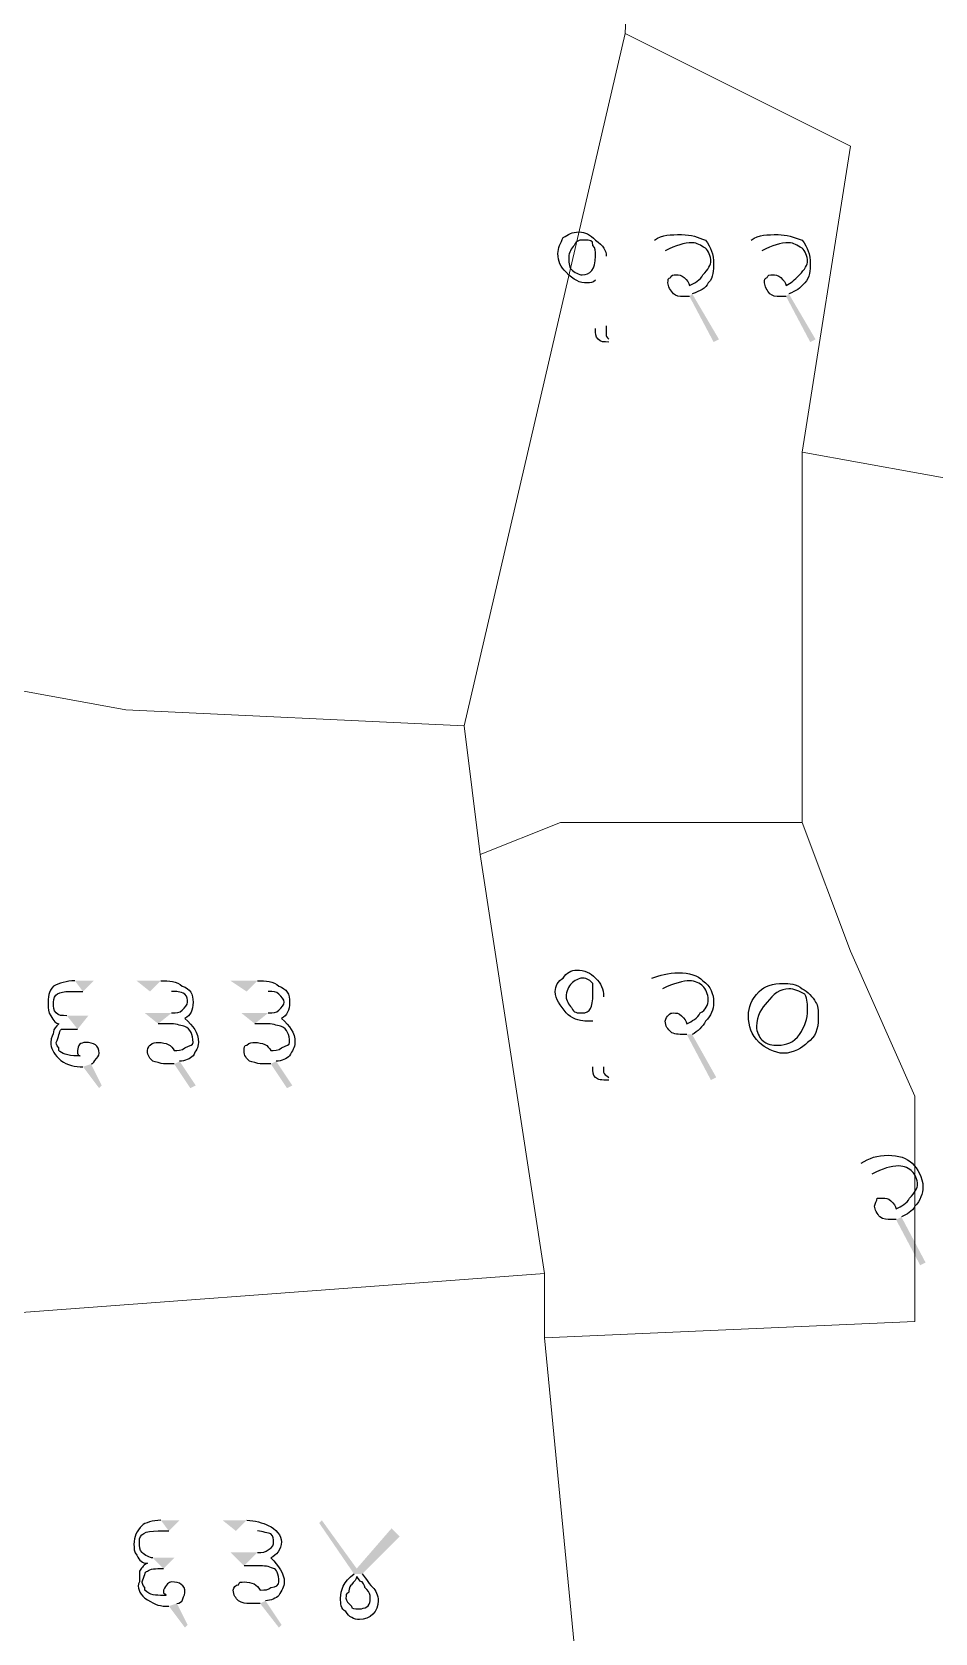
# Model space of a CAD drawing. Header units: metres. Extents: x 345912 to 349030, y 3061206 to 3061792.
# Drawn here: x 346047.83 to 346064.92, y 3061277.5 to 3061307.8 of the extents above; entities that cross this region are included whole.
import ezdxf

# ---------------------------------------------------------------- set-up
doc = ezdxf.new("R2010")
doc.units = ezdxf.units.M
doc.header["$MEASUREMENT"] = 0
doc.layers.add('PDF5_Geometry', color=7, linetype='Continuous')
doc.layers.add('PDF5_Solid Fills', color=7, linetype='Continuous')

msp = doc.modelspace()

# ---------------------------------------------------------------- hatches: boundary and pattern name
at = {"layer": 'PDF5_Solid Fills', "transparency": 33554559}
h = msp.add_hatch(color=256, dxfattribs=at)
h.paths.add_polyline_path([(346058.69734, 3061303.55724), (346058.69734, 3061302.23644)], flags=0)
h.paths.add_polyline_path([(346058.74814, 3061301.98244), (346058.74814, 3061301.93164)], flags=0)
h.paths.add_polyline_path([(346059.81494, 3061303.65884), (346059.61174, 3061303.86204)], flags=0)
h.paths.add_polyline_path([(346060.32294, 3061302.84604), (346060.83094, 3061301.98244), (346060.72934, 3061301.93164), (346060.27214, 3061302.79524)], flags=0)
h.paths.add_polyline_path([(346061.64374, 3061303.65884), (346061.44054, 3061303.86204)], flags=0)
h.paths.add_polyline_path([(346062.15174, 3061302.84604), (346062.65974, 3061301.98244), (346062.55814, 3061301.93164), (346062.10094, 3061302.79524)], flags=0)
h = msp.add_hatch(color=256, dxfattribs=at)
h.paths.add_polyline_path([(346048.79134, 3061289.63803), (346048.99454, 3061289.84123), (346048.63894, 3061289.84123)], flags=0)
h.paths.add_polyline_path([(346048.79134, 3061288.21563), (346049.09614, 3061287.80923), (346049.14694, 3061287.86003), (346048.94374, 3061288.26643)], flags=0)
h.paths.add_polyline_path([(346048.68974, 3061288.92683), (346048.89294, 3061289.18083), (346048.48654, 3061289.18083)], flags=0)
h.paths.add_polyline_path([(346050.06134, 3061289.63803), (346049.80734, 3061289.84123), (346050.26454, 3061289.84123)], flags=0)
h.paths.add_polyline_path([(346050.62014, 3061288.31723), (346050.92494, 3061287.86003), (346050.82334, 3061287.80923), (346050.51854, 3061288.26643)], flags=0)
h.paths.add_polyline_path([(346050.21374, 3061289.02843), (346049.95974, 3061289.23163), (346050.46774, 3061289.23163)], flags=0)
h.paths.add_polyline_path([(346051.89014, 3061289.63803), (346051.58534, 3061289.84123), (346052.09334, 3061289.84123)], flags=0)
h.paths.add_polyline_path([(346052.44894, 3061288.31723), (346052.75374, 3061287.86003), (346052.65214, 3061287.80923), (346052.34734, 3061288.26643)], flags=0)
h.paths.add_polyline_path([(346052.04254, 3061289.02843), (346051.78854, 3061289.23163), (346052.29654, 3061289.23163)], flags=0)
h = msp.add_hatch(color=256, dxfattribs=at)
h.paths.add_polyline_path([(346058.64654, 3061289.53645), (346058.64654, 3061288.21565)], flags=0)
h.paths.add_polyline_path([(346058.74814, 3061288.01245), (346058.74814, 3061287.96165)], flags=0)
h.paths.add_polyline_path([(346059.76414, 3061289.68885), (346059.56094, 3061289.89205)], flags=0)
h.paths.add_polyline_path([(346060.32294, 3061288.82525), (346060.78014, 3061288.01245), (346060.67854, 3061287.96165), (346060.22134, 3061288.82525)], flags=0)
h = msp.add_hatch(color=256, dxfattribs=at)
h.paths.add_polyline_path([(346063.72653, 3061286.18365), (346063.52333, 3061286.38685)], flags=0)
h.paths.add_polyline_path([(346064.28533, 3061285.37085), (346064.74253, 3061284.50725), (346064.64093, 3061284.45645), (346064.18373, 3061285.32005)], flags=0)
h.paths.add_polyline_path([(346066.11413, 3061286.43765), (346066.31733, 3061286.23445)], flags=0)
h.paths.add_polyline_path([(346065.96173, 3061285.16765, 0.07569992), (346066.31733, 3061286.23445)], flags=0)
h.paths.add_polyline_path([(346066.67293, 3061284.60885, 0.05915123), (346065.96173, 3061285.16765)], flags=0)
h.paths.add_polyline_path([(346066.67293, 3061284.60885), (346066.46973, 3061284.45645)], flags=0)
h.paths.add_polyline_path([(346065.35213, 3061286.08205), (346065.35213, 3061286.59005), (346065.50453, 3061286.43765), (346065.50453, 3061285.92965)], flags=0)
h = msp.add_hatch(color=256, dxfattribs=at)
h.paths.add_polyline_path([(346050.41694, 3061279.42724), (346050.62014, 3061279.63044), (346050.26454, 3061279.63044)], flags=0)
h.paths.add_polyline_path([(346050.41694, 3061278.00484), (346050.72174, 3061277.59844), (346050.77254, 3061277.64924), (346050.56934, 3061278.05564)], flags=0)
h.paths.add_polyline_path([(346050.31534, 3061278.71604), (346050.51854, 3061278.91924), (346050.11214, 3061278.91924)], flags=0)
h.paths.add_polyline_path([(346051.68694, 3061279.42724), (346051.43294, 3061279.63044), (346051.89014, 3061279.63044)], flags=0)
h.paths.add_polyline_path([(346052.24574, 3061278.10644), (346052.55054, 3061277.64924), (346052.49974, 3061277.59844), (346052.14414, 3061278.05564)], flags=0)
h.paths.add_polyline_path([(346051.83934, 3061278.76684), (346051.58534, 3061279.02084), (346052.09334, 3061279.02084)], flags=0)
h.paths.add_polyline_path([(346053.92214, 3061278.61444), (346053.26174, 3061279.57964), (346053.31254, 3061279.63044), (346053.97294, 3061278.71604), (346054.63334, 3061279.47804), (346054.78574, 3061279.32564), (346054.07454, 3061278.61444)], flags=0)

# ---------------------------------------------------------------- linework, layer by layer
at = {"layer": 'PDF5_Geometry', "lineweight": 9}
for points in [[(346076.42653, 3061327.89044), (346074.90254, 3061324.53764), (346068.80653, 3061325.75683), (346067.28254, 3061323.31844), (346070.33053, 3061321.79444), (346072.76895, 3061320.88004), (346068.50175, 3061306.24963), (346066.67294, 3061298.93444), (346066.06333, 3061299.23925), (346065.75854, 3061299.23925), (346062.40574, 3061299.84884), (346063.32014, 3061305.64004), (346059.05293, 3061307.77365), (346059.66254, 3061321.79444), (346063.62493, 3061323.31844), (346066.97773, 3061328.80485)], [(346076.42653, 3061327.89044), (346074.90254, 3061324.53764), (346068.80653, 3061325.75683), (346067.28254, 3061323.31844), (346070.33053, 3061321.79444), (346072.76895, 3061320.88004), (346068.50175, 3061306.24963), (346066.67294, 3061298.93444), (346066.06333, 3061299.23925), (346065.75854, 3061299.23925), (346062.40574, 3061299.84884), (346063.32014, 3061305.64004), (346059.05293, 3061307.77365), (346059.66254, 3061321.79444), (346063.62493, 3061323.31844), (346066.97773, 3061328.80485)], [(346059.66254, 3061321.79444), (346059.05293, 3061307.77365), (346056.00494, 3061294.66724), (346049.60414, 3061294.97205), (346042.89854, 3061296.19123), (346043.81293, 3061297.71523), (346047.47054, 3061309.60243), (346048.38494, 3061310.21205), (346045.03214, 3061323.01365), (346053.87134, 3061321.79444)], [(346059.66254, 3061321.79444), (346059.05293, 3061307.77365), (346056.00494, 3061294.66724), (346049.60414, 3061294.97205), (346042.89854, 3061296.19123), (346043.81293, 3061297.71523), (346047.47054, 3061309.60243), (346048.38494, 3061310.21205), (346045.03214, 3061323.01365), (346053.87134, 3061321.79444)], [(346062.40574, 3061299.84884), (346062.40574, 3061292.83844), (346057.83373, 3061292.83844), (346056.30974, 3061292.22884), (346056.00494, 3061294.66724), (346059.05293, 3061307.77365), (346063.32014, 3061305.64004)], [(346062.40574, 3061299.84884), (346062.40574, 3061292.83844), (346057.83373, 3061292.83844), (346056.30974, 3061292.22884), (346056.00494, 3061294.66724), (346059.05293, 3061307.77365), (346063.32014, 3061305.64004)], [(346066.06333, 3061299.23925), (346066.36814, 3061296.19123), (346068.50175, 3061276.98884), (346065.45373, 3061275.46485), (346065.14895, 3061275.46485), (346060.88174, 3061273.63604), (346058.74814, 3061272.41683), (346058.44334, 3061273.63604), (346057.52894, 3061283.08485), (346064.53933, 3061283.38963), (346064.53933, 3061287.65683), (346063.32014, 3061290.40004), (346062.40574, 3061292.83844), (346062.40574, 3061299.84884), (346065.75854, 3061299.23925)], [(346066.06333, 3061299.23925), (346066.36814, 3061296.19123), (346068.50175, 3061276.98884), (346065.45373, 3061275.46485), (346065.14895, 3061275.46485), (346060.88174, 3061273.63604), (346058.74814, 3061272.41683), (346058.44334, 3061273.63604), (346057.52894, 3061283.08485), (346064.53933, 3061283.38963), (346064.53933, 3061287.65683), (346063.32014, 3061290.40004), (346062.40574, 3061292.83844), (346062.40574, 3061299.84884), (346065.75854, 3061299.23925)], [(346056.00494, 3061294.66724), (346056.30974, 3061292.22884), (346057.52894, 3061284.30403), (346045.33694, 3061283.38963), (346045.33694, 3061283.69444), (346045.03214, 3061285.21844), (346043.50814, 3061293.44803), (346042.89854, 3061296.19123), (346049.60414, 3061294.97205)], [(346056.00494, 3061294.66724), (346056.30974, 3061292.22884), (346057.52894, 3061284.30403), (346045.33694, 3061283.38963), (346045.33694, 3061283.69444), (346045.03214, 3061285.21844), (346043.50814, 3061293.44803), (346042.89854, 3061296.19123), (346049.60414, 3061294.97205)], [(346057.52894, 3061283.08485), (346057.52894, 3061284.30403), (346056.30974, 3061292.22884), (346057.83373, 3061292.83844), (346062.40574, 3061292.83844), (346063.32014, 3061290.40004), (346064.53933, 3061287.65683), (346064.53933, 3061283.38963)], [(346057.52894, 3061283.08485), (346057.52894, 3061284.30403), (346056.30974, 3061292.22884), (346057.83373, 3061292.83844), (346062.40574, 3061292.83844), (346063.32014, 3061290.40004), (346064.53933, 3061287.65683), (346064.53933, 3061283.38963)], [(346057.52894, 3061283.08485), (346058.44334, 3061273.63604), (346058.74814, 3061272.41683), (346046.86094, 3061271.50243), (346047.16574, 3061273.94085), (346045.33694, 3061283.38963), (346057.52894, 3061284.30403)], [(346057.52894, 3061283.08485), (346058.44334, 3061273.63604), (346058.74814, 3061272.41683), (346046.86094, 3061271.50243), (346047.16574, 3061273.94085), (346045.33694, 3061283.38963), (346057.52894, 3061284.30403)]]:
    msp.add_lwpolyline(points, close=True, dxfattribs=at)
at = {"layer": 'PDF5_Geometry', "lineweight": 25}
for points in [[(346057.78294, 3061303.60804), (346057.78294, 3061303.70964), (346057.83374, 3061303.81124), (346057.88454, 3061303.91284)], [(346057.88454, 3061303.91284), (346057.98614, 3061303.96364), (346058.03694, 3061304.01444), (346058.18934, 3061304.01444)], [(346058.08774, 3061303.76044), (346058.03694, 3061303.70964), (346057.98614, 3061303.60804), (346057.98614, 3061303.55724)], [(346058.29094, 3061303.86204), (346058.18934, 3061303.86204), (346058.13854, 3061303.86204), (346058.08774, 3061303.76044)], [(346058.18934, 3061304.01444), (346058.29094, 3061304.01444), (346058.39254, 3061303.96364), (346058.49414, 3061303.86204)], [(346058.44334, 3061303.76044), (346058.44334, 3061303.86204), (346058.39254, 3061303.86204), (346058.29094, 3061303.86204)], [(346058.49414, 3061303.55724), (346058.49414, 3061303.65884), (346058.49414, 3061303.70964), (346058.44334, 3061303.76044)], [(346058.49414, 3061303.86204), (346058.64654, 3061303.76044), (346058.69734, 3061303.65884), (346058.69734, 3061303.55724)], [(346059.61174, 3061303.86204), (346059.76414, 3061303.96364), (346059.91654, 3061303.96364), (346060.11974, 3061303.96364)], [(346060.32294, 3061303.81124), (346060.17054, 3061303.81124), (346060.01814, 3061303.76044), (346059.81494, 3061303.65884)], [(346060.11974, 3061303.96364), (346060.32294, 3061303.96364), (346060.42454, 3061303.91284), (346060.57694, 3061303.86204)], [(346060.57694, 3061303.70964), (346060.47534, 3061303.76044), (346060.42454, 3061303.81124), (346060.32294, 3061303.81124)], [(346060.57694, 3061303.86204), (346060.67854, 3061303.70964), (346060.72934, 3061303.60804), (346060.72934, 3061303.40484)], [(346061.44054, 3061303.86204), (346061.59294, 3061303.96364), (346061.74534, 3061303.96364), (346061.94854, 3061303.96364)], [(346062.15174, 3061303.81124), (346061.99934, 3061303.81124), (346061.84694, 3061303.76044), (346061.64374, 3061303.65884)], [(346061.94854, 3061303.96364), (346062.10094, 3061303.96364), (346062.25334, 3061303.91284), (346062.40574, 3061303.86204)], [(346062.40574, 3061303.70964), (346062.30414, 3061303.76044), (346062.25334, 3061303.81124), (346062.15174, 3061303.81124)], [(346062.40574, 3061303.86204), (346062.50734, 3061303.70964), (346062.55814, 3061303.60804), (346062.55814, 3061303.40484)], [(346057.93534, 3061303.25244), (346057.83374, 3061303.35404), (346057.78294, 3061303.45564), (346057.78294, 3061303.60804)], [(346057.98614, 3061303.55724), (346057.98614, 3061303.45564), (346057.98614, 3061303.35404), (346058.03694, 3061303.30324)], [(346058.24014, 3061303.20164), (346058.39254, 3061303.20164), (346058.49414, 3061303.30324), (346058.49414, 3061303.55724)], [(346060.52614, 3061303.20164), (346060.62774, 3061303.30324), (346060.67854, 3061303.40484), (346060.67854, 3061303.45564)], [(346060.67854, 3061303.45564), (346060.67854, 3061303.55724), (346060.62774, 3061303.65884), (346060.57694, 3061303.70964)], [(346062.35494, 3061303.20164), (346062.45654, 3061303.30324), (346062.50734, 3061303.40484), (346062.50734, 3061303.45564)], [(346062.50734, 3061303.45564), (346062.50734, 3061303.55724), (346062.45654, 3061303.65884), (346062.40574, 3061303.70964)], [(346058.34174, 3061303.04924), (346058.18934, 3061303.04924), (346058.08774, 3061303.10004), (346057.93534, 3061303.25244)], [(346058.03694, 3061303.30324), (346058.08774, 3061303.25244), (346058.18934, 3061303.20164), (346058.24014, 3061303.20164)], [(346059.86574, 3061303.04924), (346059.86574, 3061303.10004), (346059.86574, 3061303.15084), (346059.91654, 3061303.15084)], [(346059.91654, 3061303.15084), (346059.91654, 3061303.20164), (346059.96734, 3061303.20164), (346060.01814, 3061303.20164)], [(346060.01814, 3061303.20164), (346060.06894, 3061303.20164), (346060.11974, 3061303.20164), (346060.17054, 3061303.15084)], [(346060.17054, 3061303.15084), (346060.22134, 3061303.10004), (346060.27214, 3061303.04924), (346060.27214, 3061302.99844)], [(346060.27214, 3061302.99844), (346060.37374, 3061303.04924), (346060.47534, 3061303.10004), (346060.52614, 3061303.20164)], [(346060.72934, 3061303.40484), (346060.72934, 3061303.30324), (346060.72934, 3061303.15084), (346060.62774, 3061303.04924)], [(346061.69454, 3061303.04924), (346061.69454, 3061303.10004), (346061.69454, 3061303.15084), (346061.74534, 3061303.15084)], [(346061.74534, 3061303.15084), (346061.74534, 3061303.20164), (346061.79614, 3061303.20164), (346061.84694, 3061303.20164)], [(346061.84694, 3061303.20164), (346061.89774, 3061303.20164), (346061.94854, 3061303.20164), (346061.99934, 3061303.15084)], [(346061.99934, 3061303.15084), (346062.05014, 3061303.10004), (346062.10094, 3061303.04924), (346062.10094, 3061302.99844)], [(346062.10094, 3061302.99844), (346062.20254, 3061303.04924), (346062.25334, 3061303.10004), (346062.35494, 3061303.20164)], [(346062.55814, 3061303.40484), (346062.55814, 3061303.30324), (346062.55814, 3061303.15084), (346062.45654, 3061303.04924)], [(346058.49414, 3061303.10004), (346058.44334, 3061303.04924), (346058.39254, 3061303.04924), (346058.34174, 3061303.04924)], [(346059.96734, 3061302.84604), (346059.91654, 3061302.89684), (346059.86574, 3061302.99844), (346059.86574, 3061303.04924)], [(346060.17054, 3061302.79524), (346060.06894, 3061302.79524), (346060.01814, 3061302.79524), (346059.96734, 3061302.84604)], [(346060.62774, 3061303.04924), (346060.57694, 3061302.94764), (346060.47534, 3061302.89684), (346060.32294, 3061302.84604)], [(346061.79614, 3061302.84604), (346061.74534, 3061302.89684), (346061.69454, 3061302.99844), (346061.69454, 3061303.04924)], [(346061.99934, 3061302.79524), (346061.89774, 3061302.79524), (346061.84694, 3061302.79524), (346061.79614, 3061302.84604)], [(346062.45654, 3061303.04924), (346062.35494, 3061302.94764), (346062.30414, 3061302.89684), (346062.15174, 3061302.84604)], [(346060.27214, 3061302.79524), (346060.22134, 3061302.79524), (346060.22134, 3061302.79524), (346060.17054, 3061302.79524)], [(346062.10094, 3061302.79524), (346062.05014, 3061302.79524), (346061.99934, 3061302.79524), (346061.99934, 3061302.79524)], [(346058.69734, 3061302.23644), (346058.69734, 3061302.13484), (346058.69734, 3061302.08404), (346058.69734, 3061302.08404)], [(346058.54494, 3061301.98244), (346058.49414, 3061302.03324), (346058.49414, 3061302.08404), (346058.49414, 3061302.18564)], [(346058.74814, 3061301.93164), (346058.64654, 3061301.93164), (346058.59574, 3061301.93164), (346058.54494, 3061301.98244)], [(346058.69734, 3061302.08404), (346058.69734, 3061302.03324), (346058.69734, 3061302.03324), (346058.74814, 3061301.98244)], [(346048.63894, 3061289.84123), (346048.48654, 3061289.84123), (346048.33414, 3061289.79043), (346048.23254, 3061289.73963)], [(346050.26454, 3061289.84123), (346050.41694, 3061289.84123), (346050.56934, 3061289.84123), (346050.67094, 3061289.73963)], [(346052.09334, 3061289.84123), (346052.24574, 3061289.84123), (346052.39814, 3061289.84123), (346052.49974, 3061289.73963)], [(346057.73214, 3061289.63805), (346057.73214, 3061289.73965), (346057.78294, 3061289.84125), (346057.88454, 3061289.89205)], [(346057.88454, 3061289.89205), (346057.93534, 3061289.99365), (346058.03694, 3061290.04445), (346058.13854, 3061290.04445)], [(346058.03694, 3061289.79045), (346057.98614, 3061289.73965), (346057.93534, 3061289.63805), (346057.93534, 3061289.53645)], [(346058.24014, 3061289.89205), (346058.18934, 3061289.89205), (346058.08774, 3061289.84125), (346058.03694, 3061289.79045)], [(346058.13854, 3061290.04445), (346058.29094, 3061290.04445), (346058.39254, 3061289.99365), (346058.49414, 3061289.89205)], [(346058.44334, 3061289.79045), (346058.39254, 3061289.84125), (346058.34174, 3061289.89205), (346058.24014, 3061289.89205)], [(346058.44334, 3061289.58725), (346058.44334, 3061289.63805), (346058.44334, 3061289.73965), (346058.44334, 3061289.79045)], [(346058.49414, 3061289.89205), (346058.59574, 3061289.79045), (346058.64654, 3061289.68885), (346058.64654, 3061289.53645)], [(346059.56094, 3061289.89205), (346059.71334, 3061289.94285), (346059.86574, 3061289.99365), (346060.06894, 3061289.99365)], [(346060.27214, 3061289.84125), (346060.17054, 3061289.84125), (346059.96734, 3061289.79045), (346059.76414, 3061289.68885)], [(346060.06894, 3061289.99365), (346060.27214, 3061289.99365), (346060.42454, 3061289.94285), (346060.52614, 3061289.84125)], [(346060.52614, 3061289.73965), (346060.47534, 3061289.79045), (346060.37374, 3061289.84125), (346060.27214, 3061289.84125)], [(346060.52614, 3061289.84125), (346060.67854, 3061289.73965), (346060.72934, 3061289.58725), (346060.72934, 3061289.43485)], [(346061.59294, 3061289.63805), (346061.69454, 3061289.73965), (346061.84694, 3061289.79045), (346062.05014, 3061289.79045)], [(346062.05014, 3061289.79045), (346062.15174, 3061289.79045), (346062.30414, 3061289.79045), (346062.40574, 3061289.68885)], [(346048.23254, 3061289.73963), (346048.13094, 3061289.63803), (346048.13094, 3061289.53643), (346048.13094, 3061289.38403)], [(346048.23254, 3061289.43483), (346048.23254, 3061289.58723), (346048.33414, 3061289.63803), (346048.53734, 3061289.63803)], [(346048.53734, 3061289.63803), (346048.58814, 3061289.63803), (346048.63894, 3061289.63803), (346048.68974, 3061289.63803)], [(346048.68974, 3061289.63803), (346048.74054, 3061289.63803), (346048.74054, 3061289.63803), (346048.79134, 3061289.63803)], [(346050.72174, 3061289.58723), (346050.62014, 3061289.63803), (346050.56934, 3061289.63803), (346050.46774, 3061289.63803)], [(346050.67094, 3061289.73963), (346050.82334, 3061289.68883), (346050.87414, 3061289.58723), (346050.87414, 3061289.43483)], [(346050.77254, 3061289.43483), (346050.77254, 3061289.48563), (346050.77254, 3061289.53643), (346050.72174, 3061289.58723)], [(346052.49974, 3061289.58723), (346052.44894, 3061289.63803), (346052.39814, 3061289.63803), (346052.29654, 3061289.63803)], [(346052.49974, 3061289.73963), (346052.65214, 3061289.68883), (346052.70294, 3061289.58723), (346052.70294, 3061289.43483)], [(346052.60134, 3061289.43483), (346052.60134, 3061289.48563), (346052.55054, 3061289.53643), (346052.49974, 3061289.58723)], [(346057.93534, 3061289.23165), (346057.83374, 3061289.38405), (346057.73214, 3061289.48565), (346057.73214, 3061289.63805)], [(346057.93534, 3061289.53645), (346057.93534, 3061289.48565), (346057.98614, 3061289.38405), (346058.03694, 3061289.33325)], [(346058.24014, 3061289.23165), (346058.39254, 3061289.23165), (346058.44334, 3061289.33325), (346058.44334, 3061289.58725)], [(346060.47534, 3061289.23165), (346060.57694, 3061289.28245), (346060.62774, 3061289.38405), (346060.62774, 3061289.48565)], [(346060.62774, 3061289.48565), (346060.62774, 3061289.58725), (346060.57694, 3061289.68885), (346060.52614, 3061289.73965)], [(346061.38974, 3061289.18085), (346061.38974, 3061289.33325), (346061.44054, 3061289.48565), (346061.59294, 3061289.63805)], [(346062.15174, 3061289.68885), (346061.99934, 3061289.68885), (346061.84694, 3061289.58725), (346061.74534, 3061289.43485)], [(346062.45654, 3061289.58725), (346062.35494, 3061289.63805), (346062.25334, 3061289.68885), (346062.15174, 3061289.68885)], [(346062.40574, 3061289.68885), (346062.50734, 3061289.63805), (346062.60894, 3061289.53645), (346062.65974, 3061289.43485)], [(346062.50734, 3061289.28245), (346062.50734, 3061289.38405), (346062.50734, 3061289.48565), (346062.45654, 3061289.58725)], [(346048.13094, 3061289.38403), (346048.13094, 3061289.33323), (346048.13094, 3061289.23163), (346048.18174, 3061289.18083)], [(346048.28334, 3061289.23163), (346048.23254, 3061289.28243), (346048.23254, 3061289.33323), (346048.23254, 3061289.43483)], [(346048.48654, 3061289.18083), (346048.38494, 3061289.18083), (346048.33414, 3061289.18083), (346048.28334, 3061289.23163)], [(346050.46774, 3061289.23163), (346050.56934, 3061289.23163), (346050.62014, 3061289.23163), (346050.67094, 3061289.28243)], [(346050.67094, 3061289.28243), (346050.72174, 3061289.33323), (346050.77254, 3061289.38403), (346050.77254, 3061289.43483)], [(346050.87414, 3061289.43483), (346050.87414, 3061289.28243), (346050.82334, 3061289.18083), (346050.72174, 3061289.13003)], [(346052.29654, 3061289.23163), (346052.39814, 3061289.23163), (346052.44894, 3061289.23163), (346052.49974, 3061289.28243)], [(346052.49974, 3061289.28243), (346052.55054, 3061289.33323), (346052.60134, 3061289.38403), (346052.60134, 3061289.43483)], [(346052.70294, 3061289.43483), (346052.70294, 3061289.28243), (346052.65214, 3061289.18083), (346052.55054, 3061289.13003)], [(346058.29094, 3061289.07925), (346058.18934, 3061289.07925), (346058.03694, 3061289.13005), (346057.93534, 3061289.23165)], [(346058.03694, 3061289.33325), (346058.08774, 3061289.23165), (346058.13854, 3061289.23165), (346058.24014, 3061289.23165)], [(346059.86574, 3061289.18085), (346059.91654, 3061289.23165), (346059.91654, 3061289.23165), (346059.96734, 3061289.23165)], [(346059.96734, 3061289.23165), (346060.01814, 3061289.23165), (346060.06894, 3061289.23165), (346060.11974, 3061289.18085)], [(346060.22134, 3061289.02845), (346060.32294, 3061289.07925), (346060.42454, 3061289.13005), (346060.47534, 3061289.23165)], [(346060.72934, 3061289.43485), (346060.72934, 3061289.28245), (346060.67854, 3061289.18085), (346060.57694, 3061289.07925)], [(346061.74534, 3061289.43485), (346061.64374, 3061289.33325), (346061.54214, 3061289.18085), (346061.54214, 3061288.97765)], [(346062.35494, 3061288.82525), (346062.45654, 3061288.97765), (346062.50734, 3061289.13005), (346062.50734, 3061289.28245)], [(346062.65974, 3061289.43485), (346062.71054, 3061289.38405), (346062.71054, 3061289.28245), (346062.71054, 3061289.13005)], [(346048.18174, 3061289.18083), (346048.23254, 3061289.07923), (346048.28334, 3061289.02843), (346048.33414, 3061289.02843)], [(346048.33414, 3061289.02843), (346048.28334, 3061288.97763), (346048.23254, 3061288.92683), (346048.23254, 3061288.87603)], [(346048.28334, 3061288.67283), (346048.33414, 3061288.77443), (346048.33414, 3061288.87603), (346048.38494, 3061288.92683)], [(346048.38494, 3061288.92683), (346048.43574, 3061288.92683), (346048.53734, 3061288.92683), (346048.68974, 3061288.92683)], [(346050.31534, 3061289.02843), (346050.26454, 3061289.02843), (346050.26454, 3061289.02843), (346050.21374, 3061289.02843)], [(346050.46774, 3061289.02843), (346050.41694, 3061289.02843), (346050.41694, 3061289.02843), (346050.31534, 3061289.02843)], [(346050.72174, 3061288.97763), (346050.67094, 3061288.97763), (346050.56934, 3061289.02843), (346050.46774, 3061289.02843)], [(346050.72174, 3061289.13003), (346050.87414, 3061288.97763), (346050.97574, 3061288.87603), (346050.97574, 3061288.67283)], [(346050.87414, 3061288.67283), (346050.87414, 3061288.82523), (346050.82334, 3061288.92683), (346050.72174, 3061288.97763)], [(346052.14414, 3061289.02843), (346052.09334, 3061289.02843), (346052.09334, 3061289.02843), (346052.04254, 3061289.02843)], [(346052.29654, 3061289.02843), (346052.24574, 3061289.02843), (346052.19494, 3061289.02843), (346052.14414, 3061289.02843)], [(346052.55054, 3061288.97763), (346052.49974, 3061288.97763), (346052.39814, 3061289.02843), (346052.29654, 3061289.02843)], [(346052.55054, 3061289.13003), (346052.70294, 3061288.97763), (346052.80454, 3061288.87603), (346052.80454, 3061288.67283)], [(346052.70294, 3061288.67283), (346052.70294, 3061288.82523), (346052.65214, 3061288.92683), (346052.55054, 3061288.97763)], [(346058.44334, 3061289.07925), (346058.39254, 3061289.07925), (346058.34174, 3061289.07925), (346058.29094, 3061289.07925)], [(346059.81494, 3061289.07925), (346059.81494, 3061289.13005), (346059.86574, 3061289.18085), (346059.86574, 3061289.18085)], [(346059.91654, 3061288.87605), (346059.86574, 3061288.92685), (346059.81494, 3061288.97765), (346059.81494, 3061289.07925)], [(346060.11974, 3061289.18085), (346060.17054, 3061289.13005), (346060.22134, 3061289.07925), (346060.22134, 3061289.02845)], [(346060.57694, 3061289.07925), (346060.52614, 3061288.97765), (346060.42454, 3061288.87605), (346060.32294, 3061288.82525)], [(346061.59294, 3061288.67285), (346061.44054, 3061288.82525), (346061.38974, 3061288.97765), (346061.38974, 3061289.18085)], [(346061.54214, 3061288.97765), (346061.54214, 3061288.87605), (346061.59294, 3061288.77445), (346061.64374, 3061288.72365)], [(346062.71054, 3061289.13005), (346062.71054, 3061288.92685), (346062.65974, 3061288.77445), (346062.50734, 3061288.67285)], [(346048.23254, 3061288.87603), (346048.23254, 3061288.82523), (346048.18174, 3061288.77443), (346048.18174, 3061288.67283)], [(346048.18174, 3061288.67283), (346048.18174, 3061288.57123), (346048.23254, 3061288.46963), (346048.33414, 3061288.36803)], [(346048.33414, 3061288.57123), (346048.28334, 3061288.62203), (346048.28334, 3061288.67283), (346048.28334, 3061288.67283)], [(346048.84214, 3061288.67283), (346048.74054, 3061288.67283), (346048.68974, 3061288.62203), (346048.68974, 3061288.52043)], [(346049.09614, 3061288.46963), (346049.09614, 3061288.62203), (346048.99454, 3061288.67283), (346048.84214, 3061288.67283)], [(346050.01054, 3061288.52043), (346050.01054, 3061288.57123), (346050.06134, 3061288.62203), (346050.06134, 3061288.62203)], [(346050.06134, 3061288.62203), (346050.11214, 3061288.67283), (346050.16294, 3061288.67283), (346050.21374, 3061288.67283)], [(346050.21374, 3061288.67283), (346050.36614, 3061288.67283), (346050.46774, 3061288.62203), (346050.51854, 3061288.52043)], [(346050.72174, 3061288.57123), (346050.82334, 3061288.62203), (346050.87414, 3061288.62203), (346050.87414, 3061288.67283)], [(346050.97574, 3061288.67283), (346050.97574, 3061288.57123), (346050.92494, 3061288.52043), (346050.87414, 3061288.41883)], [(346051.83934, 3061288.52043), (346051.83934, 3061288.57123), (346051.83934, 3061288.62203), (346051.89014, 3061288.62203)], [(346051.89014, 3061288.62203), (346051.94094, 3061288.67283), (346051.99174, 3061288.67283), (346052.04254, 3061288.67283)], [(346052.04254, 3061288.67283), (346052.19494, 3061288.67283), (346052.29654, 3061288.62203), (346052.34734, 3061288.52043)], [(346052.55054, 3061288.57123), (346052.65214, 3061288.62203), (346052.70294, 3061288.62203), (346052.70294, 3061288.67283)], [(346052.80454, 3061288.67283), (346052.80454, 3061288.57123), (346052.75374, 3061288.52043), (346052.70294, 3061288.41883)], [(346060.17054, 3061288.82525), (346060.06894, 3061288.82525), (346059.96734, 3061288.82525), (346059.91654, 3061288.87605)], [(346060.22134, 3061288.82525), (346060.17054, 3061288.82525), (346060.17054, 3061288.82525), (346060.17054, 3061288.82525)], [(346062.05014, 3061288.46965), (346061.89774, 3061288.46965), (346061.69454, 3061288.57125), (346061.59294, 3061288.67285)], [(346061.64374, 3061288.72365), (346061.74534, 3061288.62205), (346061.84694, 3061288.62205), (346061.94854, 3061288.62205)], [(346061.94854, 3061288.62205), (346062.10094, 3061288.62205), (346062.25334, 3061288.67285), (346062.35494, 3061288.82525)], [(346062.50734, 3061288.67285), (346062.40574, 3061288.57125), (346062.25334, 3061288.46965), (346062.05014, 3061288.46965)], [(346048.33414, 3061288.52043), (346048.33414, 3061288.52043), (346048.33414, 3061288.57123), (346048.33414, 3061288.57123)], [(346048.68974, 3061288.41883), (346048.48654, 3061288.41883), (346048.38494, 3061288.46963), (346048.33414, 3061288.52043)], [(346048.33414, 3061288.36803), (346048.43574, 3061288.26643), (346048.58814, 3061288.21563), (346048.74054, 3061288.21563)], [(346048.68974, 3061288.52043), (346048.68974, 3061288.46963), (346048.68974, 3061288.46963), (346048.68974, 3061288.46963)], [(346048.68974, 3061288.46963), (346048.68974, 3061288.41883), (346048.74054, 3061288.41883), (346048.74054, 3061288.41883)], [(346048.74054, 3061288.41883), (346048.68974, 3061288.41883), (346048.68974, 3061288.41883), (346048.68974, 3061288.41883)], [(346048.94374, 3061288.26643), (346048.99454, 3061288.26643), (346048.99454, 3061288.31723), (346049.04534, 3061288.36803)], [(346049.04534, 3061288.36803), (346049.04534, 3061288.36803), (346049.09614, 3061288.41883), (346049.09614, 3061288.46963)], [(346050.11214, 3061288.31723), (346050.06134, 3061288.36803), (346050.01054, 3061288.41883), (346050.01054, 3061288.52043)], [(346050.31534, 3061288.26643), (346050.26454, 3061288.26643), (346050.16294, 3061288.31723), (346050.11214, 3061288.31723)], [(346050.51854, 3061288.52043), (346050.56934, 3061288.52043), (346050.67094, 3061288.52043), (346050.72174, 3061288.57123)], [(346050.87414, 3061288.41883), (346050.82334, 3061288.36803), (346050.72174, 3061288.31723), (346050.62014, 3061288.31723)], [(346051.94094, 3061288.31723), (346051.89014, 3061288.36803), (346051.83934, 3061288.41883), (346051.83934, 3061288.52043)], [(346052.14414, 3061288.26643), (346052.09334, 3061288.26643), (346051.99174, 3061288.31723), (346051.94094, 3061288.31723)], [(346052.34734, 3061288.52043), (346052.39814, 3061288.52043), (346052.49974, 3061288.52043), (346052.55054, 3061288.57123)], [(346052.70294, 3061288.41883), (346052.65214, 3061288.36803), (346052.55054, 3061288.31723), (346052.44894, 3061288.31723)], [(346048.74054, 3061288.21563), (346048.79134, 3061288.21563), (346048.79134, 3061288.21563), (346048.79134, 3061288.21563)], [(346050.51854, 3061288.26643), (346050.46774, 3061288.26643), (346050.41694, 3061288.26643), (346050.31534, 3061288.26643)], [(346052.34734, 3061288.26643), (346052.29654, 3061288.26643), (346052.24574, 3061288.26643), (346052.14414, 3061288.26643)], [(346058.49414, 3061288.01245), (346058.44334, 3061288.06325), (346058.44334, 3061288.11405), (346058.44334, 3061288.21565)], [(346058.74814, 3061287.96165), (346058.59574, 3061287.96165), (346058.54494, 3061287.96165), (346058.49414, 3061288.01245)], [(346058.64654, 3061288.21565), (346058.64654, 3061288.16485), (346058.64654, 3061288.11405), (346058.64654, 3061288.11405)], [(346058.64654, 3061288.11405), (346058.64654, 3061288.06325), (346058.69734, 3061288.06325), (346058.74814, 3061288.01245)], [(346063.52333, 3061286.38685), (346063.67573, 3061286.48845), (346063.82813, 3061286.53925), (346064.03133, 3061286.53925)], [(346064.03133, 3061286.53925), (346064.23453, 3061286.53925), (346064.38693, 3061286.48845), (346064.48853, 3061286.38685)], [(346064.23453, 3061286.33605), (346064.08213, 3061286.33605), (346063.92973, 3061286.28525), (346063.72653, 3061286.18365)], [(346064.48853, 3061286.23445), (346064.43773, 3061286.28525), (346064.33613, 3061286.33605), (346064.23453, 3061286.33605)], [(346064.48853, 3061286.38685), (346064.59013, 3061286.28525), (346064.69173, 3061286.13285), (346064.69173, 3061285.92965)], [(346064.59013, 3061285.98045), (346064.59013, 3061286.08205), (346064.53933, 3061286.18365), (346064.48853, 3061286.23445)], [(346064.43773, 3061285.72645), (346064.53933, 3061285.82805), (346064.59013, 3061285.92965), (346064.59013, 3061285.98045)], [(346064.69173, 3061285.92965), (346064.69173, 3061285.82805), (346064.64093, 3061285.67565), (346064.53933, 3061285.57405)], [(346063.77733, 3061285.57405), (346063.77733, 3061285.62485), (346063.82813, 3061285.67565), (346063.82813, 3061285.72645)], [(346063.87893, 3061285.37085), (346063.82813, 3061285.42165), (346063.77733, 3061285.52325), (346063.77733, 3061285.57405)], [(346063.82813, 3061285.72645), (346063.87893, 3061285.72645), (346063.87893, 3061285.72645), (346063.92973, 3061285.72645)], [(346063.92973, 3061285.72645), (346063.98053, 3061285.72645), (346064.03133, 3061285.72645), (346064.08213, 3061285.67565)], [(346064.08213, 3061285.67565), (346064.13293, 3061285.62485), (346064.18373, 3061285.57405), (346064.18373, 3061285.52325)], [(346064.18373, 3061285.52325), (346064.28533, 3061285.57405), (346064.38693, 3061285.62485), (346064.43773, 3061285.72645)], [(346064.53933, 3061285.57405), (346064.48853, 3061285.47245), (346064.38693, 3061285.42165), (346064.28533, 3061285.37085)], [(346064.08213, 3061285.32005), (346064.03133, 3061285.32005), (346063.92973, 3061285.32005), (346063.87893, 3061285.37085)], [(346064.18373, 3061285.32005), (346064.13293, 3061285.32005), (346064.13293, 3061285.32005), (346064.08213, 3061285.32005)], [(346049.90894, 3061279.52884), (346049.80734, 3061279.42724), (346049.75654, 3061279.32564), (346049.75654, 3061279.17324)], [(346050.26454, 3061279.63044), (346050.11214, 3061279.63044), (346049.95974, 3061279.57964), (346049.90894, 3061279.52884)], [(346051.89014, 3061279.63044), (346052.04254, 3061279.63044), (346052.19494, 3061279.57964), (346052.29654, 3061279.52884)], [(346052.29654, 3061279.52884), (346052.44894, 3061279.47804), (346052.55054, 3061279.32564), (346052.55054, 3061279.22404)], [(346049.85814, 3061279.22404), (346049.85814, 3061279.37644), (346049.95974, 3061279.42724), (346050.21374, 3061279.42724)], [(346049.90894, 3061279.02084), (346049.85814, 3061279.07164), (346049.85814, 3061279.12244), (346049.85814, 3061279.22404)], [(346050.21374, 3061279.42724), (346050.21374, 3061279.42724), (346050.26454, 3061279.42724), (346050.31534, 3061279.42724)], [(346050.31534, 3061279.42724), (346050.36614, 3061279.42724), (346050.36614, 3061279.42724), (346050.41694, 3061279.42724)], [(346052.34734, 3061279.37644), (346052.29654, 3061279.37644), (346052.19494, 3061279.42724), (346052.09334, 3061279.42724)], [(346052.29654, 3061279.07164), (346052.39814, 3061279.12244), (346052.39814, 3061279.17324), (346052.39814, 3061279.22404)], [(346052.39814, 3061279.22404), (346052.39814, 3061279.27484), (346052.39814, 3061279.32564), (346052.34734, 3061279.37644)], [(346052.55054, 3061279.22404), (346052.55054, 3061279.07164), (346052.44894, 3061278.97004), (346052.34734, 3061278.91924)], [(346049.75654, 3061279.17324), (346049.75654, 3061279.12244), (346049.75654, 3061279.02084), (346049.80734, 3061278.97004)], [(346049.80734, 3061278.97004), (346049.85814, 3061278.86844), (346049.90894, 3061278.81764), (346050.01054, 3061278.81764)], [(346050.11214, 3061278.91924), (346050.06134, 3061278.91924), (346049.95974, 3061278.97004), (346049.90894, 3061279.02084)], [(346052.09334, 3061279.02084), (346052.19494, 3061279.02084), (346052.24574, 3061279.02084), (346052.29654, 3061279.07164)], [(346052.34734, 3061278.91924), (346052.49974, 3061278.76684), (346052.60134, 3061278.61444), (346052.60134, 3061278.46204)], [(346050.01054, 3061278.81764), (346049.90894, 3061278.76684), (346049.90894, 3061278.71604), (346049.85814, 3061278.66524)], [(346049.85814, 3061278.66524), (346049.85814, 3061278.61444), (346049.85814, 3061278.56364), (346049.85814, 3061278.46204)], [(346049.90894, 3061278.46204), (346049.95974, 3061278.56364), (346049.95974, 3061278.66524), (346050.01054, 3061278.66524)], [(346050.01054, 3061278.66524), (346050.06134, 3061278.71604), (346050.16294, 3061278.71604), (346050.31534, 3061278.71604)], [(346051.99174, 3061278.76684), (346051.94094, 3061278.76684), (346051.89014, 3061278.76684), (346051.83934, 3061278.76684)], [(346052.09334, 3061278.76684), (346052.04254, 3061278.76684), (346052.04254, 3061278.76684), (346051.99174, 3061278.76684)], [(346052.39814, 3061278.71604), (346052.29654, 3061278.76684), (346052.24574, 3061278.76684), (346052.09334, 3061278.76684)], [(346052.49974, 3061278.46204), (346052.49974, 3061278.61444), (346052.44894, 3061278.71604), (346052.39814, 3061278.71604)], [(346053.66814, 3061278.15724), (346053.66814, 3061278.30964), (346053.71894, 3061278.46204), (346053.92214, 3061278.61444)], [(346054.07454, 3061278.61444), (346054.12534, 3061278.56364), (346054.17614, 3061278.46204), (346054.27774, 3061278.36044)], [(346049.85814, 3061278.46204), (346049.80734, 3061278.36044), (346049.85814, 3061278.25884), (346049.95974, 3061278.15724)], [(346049.95974, 3061278.36044), (346049.90894, 3061278.41124), (346049.90894, 3061278.46204), (346049.90894, 3061278.46204)], [(346049.95974, 3061278.30964), (346049.95974, 3061278.30964), (346049.95974, 3061278.36044), (346049.95974, 3061278.36044)], [(346050.31534, 3061278.20804), (346050.16294, 3061278.20804), (346050.06134, 3061278.20804), (346049.95974, 3061278.30964)], [(346050.46774, 3061278.46204), (346050.41694, 3061278.46204), (346050.36614, 3061278.41124), (346050.31534, 3061278.30964)], [(346050.31534, 3061278.30964), (346050.31534, 3061278.25884), (346050.31534, 3061278.25884), (346050.31534, 3061278.25884)], [(346050.72174, 3061278.25884), (346050.72174, 3061278.41124), (346050.62014, 3061278.46204), (346050.46774, 3061278.46204)], [(346051.63614, 3061278.30964), (346051.63614, 3061278.36044), (346051.68694, 3061278.41124), (346051.73774, 3061278.41124)], [(346051.73774, 3061278.10644), (346051.68694, 3061278.15724), (346051.63614, 3061278.20804), (346051.63614, 3061278.30964)], [(346051.73774, 3061278.41124), (346051.73774, 3061278.46204), (346051.78854, 3061278.46204), (346051.83934, 3061278.46204)], [(346051.83934, 3061278.46204), (346051.99174, 3061278.46204), (346052.09334, 3061278.41124), (346052.14414, 3061278.30964)], [(346052.14414, 3061278.30964), (346052.24574, 3061278.30964), (346052.29654, 3061278.30964), (346052.34734, 3061278.36044)], [(346052.34734, 3061278.36044), (346052.44894, 3061278.36044), (346052.49974, 3061278.41124), (346052.49974, 3061278.46204)], [(346052.60134, 3061278.46204), (346052.60134, 3061278.36044), (346052.55054, 3061278.30964), (346052.49974, 3061278.20804)], [(346053.87134, 3061278.41124), (346053.87134, 3061278.41124), (346053.82054, 3061278.36044), (346053.82054, 3061278.25884)], [(346053.97294, 3061278.56364), (346053.97294, 3061278.51284), (346053.92214, 3061278.46204), (346053.87134, 3061278.41124)], [(346054.07454, 3061278.46204), (346054.02374, 3061278.46204), (346054.02374, 3061278.51284), (346053.97294, 3061278.56364)], [(346054.12534, 3061278.36044), (346054.12534, 3061278.36044), (346054.12534, 3061278.41124), (346054.07454, 3061278.46204)], [(346054.22694, 3061278.20804), (346054.22694, 3061278.25884), (346054.17614, 3061278.30964), (346054.12534, 3061278.36044)], [(346054.27774, 3061278.36044), (346054.32854, 3061278.30964), (346054.37934, 3061278.20804), (346054.37934, 3061278.10644)], [(346049.95974, 3061278.15724), (346050.11214, 3061278.05564), (346050.21374, 3061278.00484), (346050.36614, 3061278.00484)], [(346050.31534, 3061278.25884), (346050.36614, 3061278.20804), (346050.36614, 3061278.20804), (346050.36614, 3061278.20804)], [(346050.36614, 3061278.20804), (346050.31534, 3061278.20804), (346050.31534, 3061278.20804), (346050.31534, 3061278.20804)], [(346050.36614, 3061278.00484), (346050.41694, 3061278.00484), (346050.41694, 3061278.00484), (346050.41694, 3061278.00484)], [(346050.56934, 3061278.05564), (346050.62014, 3061278.05564), (346050.67094, 3061278.10644), (346050.67094, 3061278.10644)], [(346050.67094, 3061278.10644), (346050.67094, 3061278.15724), (346050.72174, 3061278.20804), (346050.72174, 3061278.25884)], [(346051.94094, 3061278.05564), (346051.89014, 3061278.05564), (346051.78854, 3061278.05564), (346051.73774, 3061278.10644)], [(346052.14414, 3061278.05564), (346052.09334, 3061278.05564), (346052.04254, 3061278.05564), (346051.94094, 3061278.05564)], [(346052.49974, 3061278.20804), (346052.44894, 3061278.15724), (346052.34734, 3061278.10644), (346052.24574, 3061278.10644)], [(346053.76974, 3061277.90324), (346053.66814, 3061277.95404), (346053.66814, 3061278.05564), (346053.66814, 3061278.15724)], [(346053.82054, 3061278.25884), (346053.76974, 3061278.25884), (346053.76974, 3061278.20804), (346053.76974, 3061278.15724)], [(346053.76974, 3061278.15724), (346053.76974, 3061278.10644), (346053.82054, 3061278.05564), (346053.87134, 3061278.00484)], [(346053.87134, 3061278.00484), (346053.87134, 3061277.95404), (346053.92214, 3061277.95404), (346054.02374, 3061277.95404)], [(346054.02374, 3061277.95404), (346054.12534, 3061277.95404), (346054.22694, 3061278.00484), (346054.22694, 3061278.10644)], [(346054.37934, 3061278.10644), (346054.37934, 3061277.90324), (346054.22694, 3061277.75084), (346054.02374, 3061277.75084)], [(346054.22694, 3061278.10644), (346054.22694, 3061278.15724), (346054.22694, 3061278.15724), (346054.22694, 3061278.20804)], [(346054.02374, 3061277.75084), (346053.92214, 3061277.75084), (346053.82054, 3061277.80164), (346053.76974, 3061277.90324)]]:
    msp.add_open_spline(points, degree=3, dxfattribs=at)

doc.saveas('drawing.dxf')
